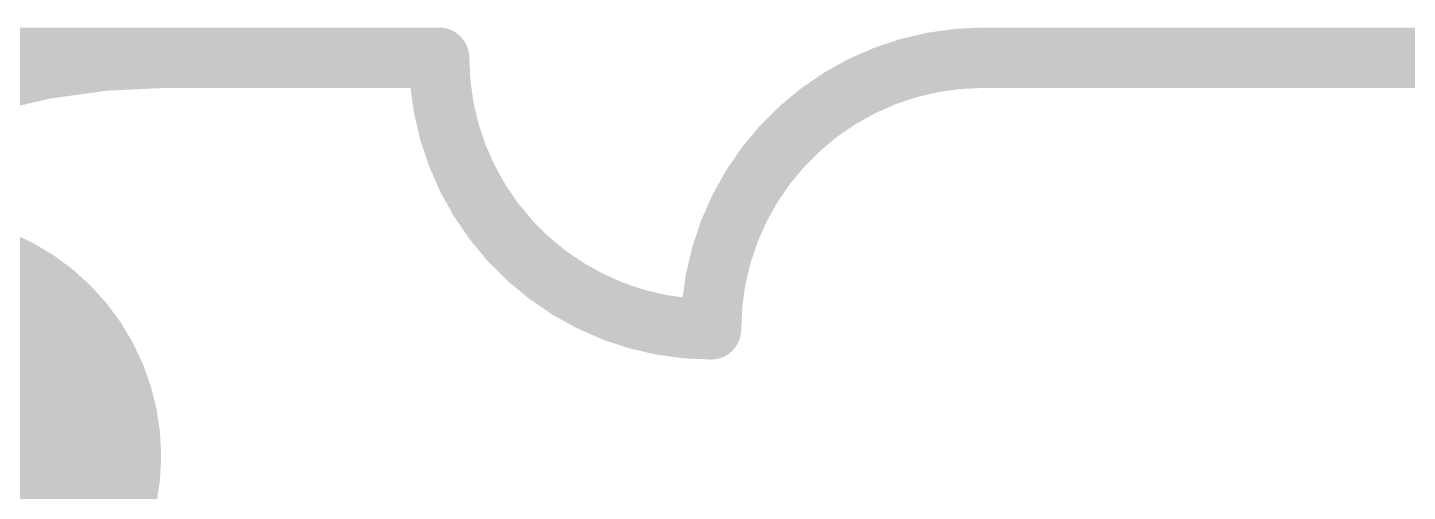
# Model space of a CAD drawing. Header units: millimetres. Extents: x 1.22 to 4.12, y 1.17 to 3.21.
# Drawn here: x 1.4569 to 1.6853, y 2.7552 to 2.832 of the extents above; entities that cross this region are included whole.
import ezdxf

# ---------------------------------------------------------------- set-up
doc = ezdxf.new("R2010")
doc.units = ezdxf.units.MM
doc.header["$MEASUREMENT"] = 0
for name, color, linetype in [('Mechanical1', 6, 'Continuous'), ('Mechanical2', 216, 'Continuous'), ('PadHoleLayer', 156, 'Continuous')]:
    doc.layers.add(name, color=color, linetype=linetype)

msp = doc.modelspace()

# ---------------------------------------------------------------- linework, layer by layer
at = {"layer": 'Mechanical1', "const_width": 0.01}
msp.add_lwpolyline([(1.236, 2.827), (1.51, 2.827)], dxfattribs=at)
at = {"layer": 'Mechanical1', "const_width": 0.005}
msp.add_lwpolyline([(1.5075, 2.827, 1), (1.5125, 2.827, 1)], format="xyb", close=True, dxfattribs=at)
at = {"layer": 'Mechanical2', "const_width": 0.01}
for points in [[(1.37, 2.71728, -0.414214), (1.47972, 2.827)], [(1.57, 2.782, -0.414214), (1.525, 2.827)], [(1.57, 2.782, -0.414214), (1.615, 2.827)]]:
    msp.add_lwpolyline(points, format="xyb", dxfattribs=at)
for points in [[(1.47972, 2.827), (1.525, 2.827)], [(1.615, 2.827), (1.765, 2.827)]]:
    msp.add_lwpolyline(points, dxfattribs=at)
at = {"layer": 'Mechanical2', "const_width": 0.005}
for points in [[(1.47722, 2.827, 1), (1.48222, 2.827, 1)], [(1.47722, 2.827, 1), (1.48222, 2.827, 1)], [(1.5225, 2.827, 1), (1.5275, 2.827, 1)], [(1.5225, 2.827, 1), (1.5275, 2.827, 1)], [(1.6125, 2.827, 1), (1.6175, 2.827, 1)], [(1.6125, 2.827, 1), (1.6175, 2.827, 1)], [(1.5675, 2.782, 1), (1.5725, 2.782, 1)], [(1.5675, 2.782, 1), (1.5725, 2.782, 1)]]:
    msp.add_lwpolyline(points, format="xyb", close=True, dxfattribs=at)
at = {"layer": 'PadHoleLayer', "const_width": 0.04}
msp.add_lwpolyline([(1.419, 2.761, 1), (1.459, 2.761, 1)], format="xyb", close=True, dxfattribs=at)

doc.saveas('drawing.dxf')
